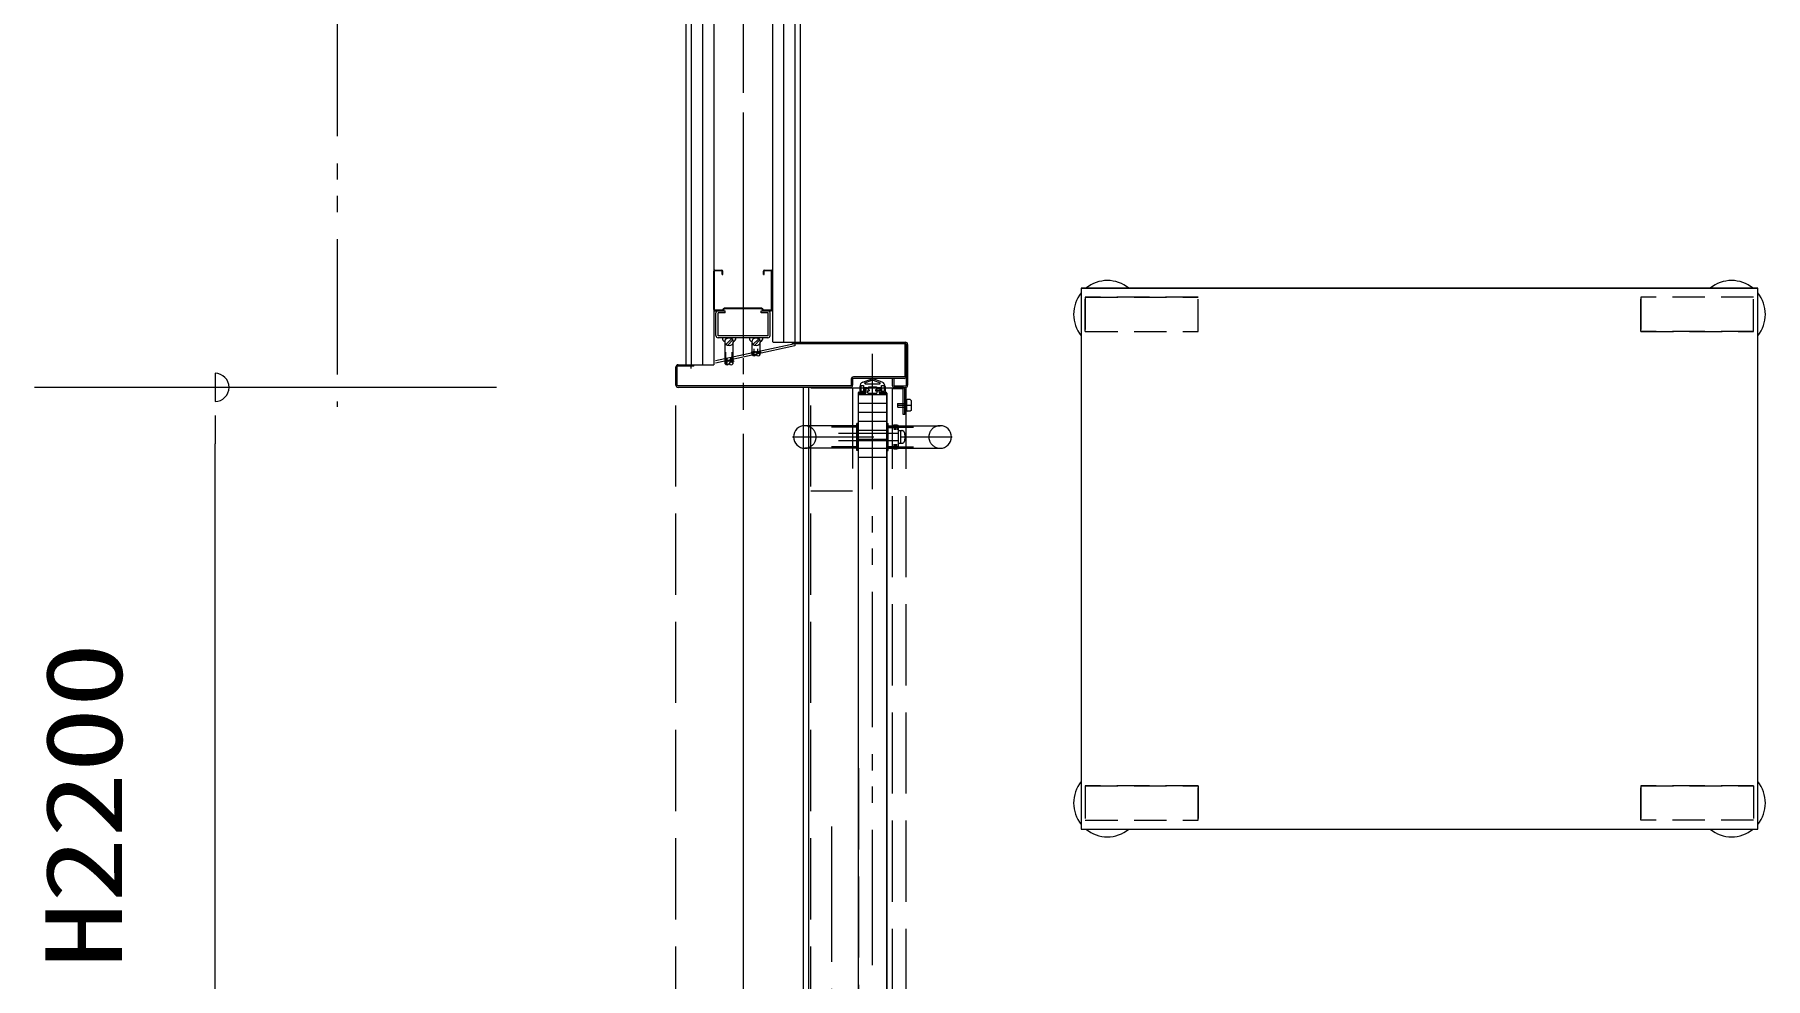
# Model space of a CAD drawing. Units: millimetres at full size. Extents: x -12803 to 120774, y -9413 to 101127.
# Drawn here: x 100289 to 102208, y 13596 to 14643 of the extents above; entities that cross this region are included whole.
import ezdxf
from ezdxf.enums import TextEntityAlignment as Align

# ---------------------------------------------------------------- set-up
doc = ezdxf.new("R2010")
doc.units = ezdxf.units.MM
doc.header["$LTSCALE"] = 30
for name, pattern in [('CHAIN2', [12, 9, -1, 1, -1]), ('DASHED1', [1.8, 1.2, -0.6]), ('DASHED3', [4, 3, -1]), ('DOUBLE_CHAIN1', [8.8, 5, -1, 0.6, -0.6, 0.6, -1])]:
    doc.linetypes.add(name, pattern=pattern)
doc.layers.add('0-0_NoName', color=7, linetype='Continuous')
for name, color, linetype, lineweight in [('0-A_AIHO34-移動式板金', 7, 'Continuous', 15), ('0-B_AIHO37-移動式板金隠れ線', 7, 'DASHED1', 15), ('0-C_AIHO34-移動式板金LL', 7, 'Continuous', 15), ('0-D_AIHO47-移動式板金アウトライン', 7, 'DASHED1', 15), ('1-3_AIHO15-壁開口寸法・コメント', 7, 'Continuous', 15), ('2-2_間仕切り芯', 7, 'DOUBLE_CHAIN1', 15), ('2-3_間仕切り', 7, 'Continuous', 15), ('2-A_建具', 7, 'Continuous', 15), ('3-2_AIHO08-壁芯', 7, 'CHAIN2', 15)]:
    doc.layers.add(name, color=color, linetype=linetype, lineweight=lineweight)
doc.styles.add('ＭＳ ゴシック', font='')
doc.styles.get('ＭＳ ゴシック').set_extended_font_data('MS Gothic')

# ---------------------------------------------------------------- blocks, each defined once
blk = doc.blocks.new('グループ部品-729')
at = {"layer": '1-3_AIHO15-壁開口寸法・コメント'}
for p, q in [((100488.91, 12852.66), (100488.91, 12883.91)), ((100488.91, 12805.79), (100488.91, 12837.04))]:
    blk.add_line(p, q, dxfattribs=at)
blk.add_arc((100488.91, 12821.41), 15.62, 90, 270, dxfattribs=at)
blk = doc.blocks.new('グループ部品-730')
at = {"layer": '1-3_AIHO15-壁開口寸法・コメント'}
for p, q in [((100488.91, 14267.04), (100488.91, 14235.79)), ((100488.91, 14220.16), (100488.91, 14188.91))]:
    blk.add_line(p, q, dxfattribs=at)
blk.add_arc((100488.91, 14251.41), 15.62, 270, 90, dxfattribs=at)
blk = doc.blocks.new('グループ部品-731')
at = {"layer": '1-3_AIHO15-壁開口寸法・コメント'}
for p, q in [((100800.86, 14251.41), (100288.91, 14251.41)), ((100488.91, 12883.91), (100488.91, 14188.91)), ((100800.86, 12821.41), (100288.91, 12821.41))]:
    blk.add_line(p, q, dxfattribs=at)
for name in ['グループ部品-730', 'グループ部品-729']:
    blk.add_blockref(name, (0, 0), dxfattribs=at)
at = {"layer": '1-3_AIHO15-壁開口寸法・コメント', "style": 'ＭＳ ゴシック', "width": 1.25}
blk.add_text('W1430×H2200', height=84.92, rotation=90, dxfattribs=at).set_placement((100411.28, 13102.05), align=Align.BOTTOM_LEFT)
blk = doc.blocks.new('グループ部品-732')
at = {"layer": '0-A_AIHO34-移動式板金'}
for p, q in [((101449.36, 14361.41), (102199.36, 14361.41)), ((101449.36, 14361.41), (101449.36, 13761.41)), ((102199.36, 13761.41), (102199.36, 14361.41)), ((101449.36, 13761.41), (102199.36, 13761.41))]:
    blk.add_line(p, q, dxfattribs=at)
at = {"layer": '0-B_AIHO37-移動式板金隠れ線'}
for p, q in [((101578.86, 14313.41), (101578.86, 14351.41)), ((102069.86, 14313.41), (102069.86, 14351.41)), ((101453.86, 14313.41), (101578.86, 14313.41)), ((102194.86, 14313.41), (102069.86, 14313.41)), ((101453.86, 13809.41), (101578.86, 13809.41)), ((101578.86, 13809.41), (101578.86, 13771.41)), ((102194.86, 13809.41), (102069.86, 13809.41)), ((102069.86, 13809.41), (102069.86, 13771.41)), ((102194.86, 13809.41), (102194.86, 13771.41)), ((102194.86, 13771.41), (102069.86, 13771.41))]:
    blk.add_line(p, q, dxfattribs=at)
for points in [[(101453.86, 14313.41), (101453.86, 14351.41), (101578.86, 14351.41)], [(102194.86, 14313.41), (102194.86, 14351.41), (102069.86, 14351.41)], [(101453.86, 13809.41), (101453.86, 13771.41), (101578.86, 13771.41)]]:
    blk.add_lwpolyline(points, dxfattribs=at)
at = {"layer": '0-C_AIHO34-移動式板金LL'}
for centre, start, end in [((101478.36, 14332.41), 140.65417, 219.34583), ((101478.36, 14332.41), 50.65417, 129.34583), ((102170.36, 14332.41), 50.65417, 129.34583), ((102170.36, 14332.41), 320.65417, 39.34583), ((101478.36, 13790.41), 140.65417, 219.34583), ((102170.36, 13790.41), 320.65417, 39.34583), ((101478.36, 13790.41), 230.65417, 309.34583), ((102170.36, 13790.41), 230.65417, 309.34583)]:
    blk.add_arc(centre, 37.5, start, end, dxfattribs=at)
at = {"layer": '0-D_AIHO47-移動式板金アウトライン', "linetype": 'Continuous'}
blk.add_lwpolyline([(101449.36, 13761.41), (102199.36, 13761.41), (102199.36, 14361.41), (101449.36, 14361.41)], close=True, dxfattribs=at)
at = {"layer": '0-D_AIHO47-移動式板金アウトライン'}
for points in [[(101453.86, 14313.41), (101578.86, 14313.41), (101578.86, 14351.41), (101453.86, 14351.41)], [(102069.86, 14313.41), (102194.86, 14313.41), (102194.86, 14351.41), (102069.86, 14351.41)], [(101578.86, 13809.41), (101453.86, 13809.41), (101453.86, 13771.41), (101578.86, 13771.41)], [(102069.86, 13809.41), (102194.86, 13809.41), (102194.86, 13771.41), (102069.86, 13771.41)]]:
    blk.add_lwpolyline(points, close=True, dxfattribs=at)
at = {"layer": '2-2_間仕切り芯'}
for p, q in [((101074.36, 20799.98), (101074.36, 11296.44)), ((100624.36, 16527.86), (100624.36, 14229.89))]:
    blk.add_line(p, q, dxfattribs=at)
at = {"layer": '2-3_間仕切り'}
for p, q in [((101016.86, 15503.91), (101016.86, 14276.41)), ((101029.36, 15503.91), (101029.36, 14276.41)), ((101041.86, 15478.91), (101041.86, 14276.41)), ((101106.86, 15413.91), (101106.86, 14301.41)), ((101119.36, 15413.91), (101119.36, 14301.41)), ((101131.86, 15401.41), (101131.86, 14301.41)), ((101137.86, 15388.91), (101137.86, 14301.41)), ((101010.86, 14731.41), (101010.86, 14276.41))]:
    blk.add_line(p, q, dxfattribs=at)
at = {"layer": '2-A_建具'}
for p, q in [((101041.86, 14337.61), (101041.86, 14380.21)), ((101042.66, 14337.21), (101042.66, 14380.61)), ((101051.06, 14380.61), (101042.66, 14380.61)), ((101043.06, 14381.41), (101050.66, 14381.41)), ((101051.06, 14376.41), (101051.06, 14380.61)), ((101051.06, 14376.41), (101051.86, 14376.41)), ((101051.86, 14376.41), (101051.86, 14380.21)), ((101096.86, 14376.41), (101096.86, 14380.21)), ((101096.86, 14376.41), (101097.66, 14376.41)), ((101106.06, 14380.61), (101097.66, 14380.61)), ((101097.66, 14376.41), (101097.66, 14380.61)), ((101098.06, 14381.41), (101105.66, 14381.41)), ((101106.06, 14337.21), (101106.06, 14380.61)), ((101106.86, 14337.61), (101106.86, 14380.21)), ((101051.52, 14337.21), (101042.66, 14337.21)), ((101043.06, 14336.41), (101054.36, 14336.41)), ((101051.52, 14337.21), (101053.52, 14339.21)), ((101052.21, 14336.76), (101053.86, 14338.41)), ((101095.19, 14339.21), (101053.52, 14339.21)), ((101094.86, 14338.41), (101053.86, 14338.41)), ((101054.36, 14334.11), (101054.36, 14336.41)), ((101094.36, 14336.41), (101105.66, 14336.41)), ((101094.36, 14334.11), (101094.36, 14336.41)), ((101094.86, 14338.41), (101096.5, 14336.76)), ((101095.19, 14339.21), (101097.19, 14337.21)), ((101106.06, 14337.21), (101097.19, 14337.21)), ((101044.36, 14308.81), (101044.36, 14334.01)), ((101046.66, 14308.71), (101046.66, 14334.11)), ((101054.36, 14334.11), (101046.66, 14334.11)), ((101102.06, 14334.11), (101094.36, 14334.11)), ((101102.06, 14308.71), (101102.06, 14334.11)), ((101104.36, 14308.81), (101104.36, 14334.01)), ((101102.06, 14308.71), (101046.66, 14308.71)), ((101101.96, 14306.41), (101046.76, 14306.41)), ((101054.36, 14277.91), (101054.36, 14301.91)), ((101061.72, 14305.38), (101055.39, 14299.04)), ((101063.14, 14303.96), (101056.99, 14297.81)), ((101063.36, 14277.91), (101063.36, 14301.91)), ((101084.36, 14287.91), (101084.36, 14301.91)), ((101091.72, 14305.38), (101085.39, 14299.04)), ((101093.14, 14303.96), (101086.99, 14297.81)), ((101093.36, 14287.91), (101093.36, 14301.91)), ((101107.86, 14301.41), (101254.46, 14301.41)), ((101128.86, 14301.41), (101128.86, 14299.81)), ((101255.26, 14299.81), (101128.86, 14299.81)), ((101253.66, 14298.81), (101253.66, 14263.01)), ((101255.26, 14298.81), (101253.66, 14298.81)), ((101255.26, 14299.81), (101255.26, 14253.01)), ((101256.86, 14299.01), (101256.86, 14253.81)), ((101055.36, 14276.76), (101055.36, 14290.61)), ((101056.86, 14276.42), (101056.86, 14284.17)), ((101060.86, 14279.4), (101060.86, 14284.17)), ((101062.36, 14279.07), (101062.36, 14290.61)), ((101085.36, 14286.76), (101085.36, 14290.61)), ((101086.86, 14286.42), (101086.86, 14294.17)), ((101090.86, 14289.4), (101090.86, 14294.17)), ((101092.36, 14289.07), (101092.36, 14290.61)), ((100999.86, 14253.81), (100999.86, 14274.01)), ((101019.86, 14274.81), (101001.46, 14274.81)), ((101001.46, 14253.01), (101001.46, 14274.81)), ((101002.26, 14276.41), (101041.86, 14276.41)), ((101019.86, 14274.81), (101019.86, 14276.41)), ((101194.26, 14260.61), (101194.26, 14253.01)), ((101195.86, 14261.41), (101195.86, 14253.81)), ((101252.86, 14261.41), (101195.86, 14261.41)), ((101253.66, 14263.01), (101196.66, 14263.01)), ((101207.14, 14257.21), (101217.17, 14260.89)), ((101209.5, 14256.48), (101217.17, 14259.29)), ((101228.58, 14257.21), (101218.54, 14260.89)), ((101218.54, 14259.29), (101226.22, 14256.48)), ((101239.86, 14261.41), (101239.86, 14253.81)), ((101241.46, 14261.41), (101241.46, 14253.01)), ((101194.26, 14253.01), (101001.46, 14253.01)), ((101193.46, 14251.41), (101002.26, 14251.41)), ((101141.36, 12821.41), (101141.36, 14251.41)), ((101147.36, 12821.41), (101147.36, 14251.41)), ((101201.86, 14245.11), (101201.86, 13422.71)), ((101202.46, 14245.41), (101209.36, 14245.41)), ((101202.46, 13828.91), (101202.46, 14245.41)), ((101202.61, 14244.41), (101202.61, 14243.91)), ((101202.76, 14246.01), (101209.36, 14246.01)), ((101203.11, 14244.91), (101210.61, 14244.91)), ((101203.11, 14243.41), (101217.56, 14243.41)), ((101203.86, 14252.52), (101203.86, 14246.31)), ((101205.06, 14253.51), (101205.06, 14247.21)), ((101205.06, 14253.51), (101207.86, 14253.51)), ((101205.06, 14247.21), (101207.86, 14247.21)), ((101207.86, 14253.51), (101207.86, 14251.01)), ((101212.36, 14251.01), (101207.86, 14251.01)), ((101207.86, 14250.91), (101207.86, 14247.24)), ((101207.86, 14250.91), (101211.86, 14250.91)), ((101207.86, 14247.21), (101207.86, 14246.01)), ((101208.68, 14246.26), (101210.61, 14245.91)), ((101208.86, 14249.91), (101211.86, 14249.91)), ((101208.86, 14249.91), (101208.86, 14247.41)), ((101208.86, 14247.41), (101212.86, 14247.41)), ((101209.36, 14246.01), (101209.36, 14245.41)), ((101209.67, 14255.51), (101226.04, 14255.51)), ((101209.86, 14249.31), (101209.86, 14248.01)), ((101212.36, 14249.81), (101210.36, 14249.81)), ((101210.36, 14247.51), (101214.36, 14247.51)), ((101210.61, 14245.91), (101210.61, 14244.91)), ((101211.86, 14250.91), (101211.86, 14249.91)), ((101212.36, 14251.01), (101212.36, 14249.81)), ((101212.86, 14244.91), (101212.86, 14247.41)), ((101212.86, 14244.91), (101222.86, 14244.91)), ((101213.36, 14252.01), (101213.36, 14248.51)), ((101213.36, 14252.01), (101222.36, 14252.01)), ((101213.36, 14248.51), (101214.36, 14248.51)), ((101214.36, 14248.51), (101214.36, 14247.51)), ((101217.86, 14243.71), (101217.56, 14243.41)), ((101218.16, 14243.41), (101217.86, 14243.71)), ((101218.16, 14243.41), (101232.61, 14243.41)), ((101221.36, 14248.51), (101221.36, 14247.51)), ((101222.36, 14248.51), (101221.36, 14248.51)), ((101221.36, 14247.51), (101225.36, 14247.51)), ((101222.36, 14252.01), (101222.36, 14248.51)), ((101222.86, 14247.41), (101222.86, 14244.91)), ((101226.86, 14247.41), (101222.86, 14247.41)), ((101223.36, 14251.01), (101223.36, 14249.81)), ((101227.86, 14251.01), (101223.36, 14251.01)), ((101223.36, 14249.81), (101225.36, 14249.81)), ((101223.86, 14250.91), (101227.86, 14250.91)), ((101225.11, 14245.91), (101227.04, 14246.26)), ((101225.11, 14245.91), (101225.11, 14244.91)), ((101225.11, 14244.91), (101232.61, 14244.91)), ((101225.86, 14249.31), (101225.86, 14248.01)), ((101226.36, 14246.01), (101226.36, 14245.41)), ((101226.36, 14246.01), (101232.96, 14246.01)), ((101226.36, 14245.41), (101233.26, 14245.41)), ((101226.86, 14249.91), (101226.86, 14247.41)), ((101227.86, 14251.01), (101227.86, 14253.51)), ((101227.86, 14253.51), (101230.66, 14253.51)), ((101227.86, 14250.91), (101227.86, 14247.24)), ((101227.86, 14247.21), (101230.66, 14247.21)), ((101227.86, 14247.21), (101227.86, 14246.01)), ((101230.66, 14253.51), (101230.66, 14247.21)), ((101231.86, 14252.52), (101231.86, 14246.31)), ((101233.11, 14244.41), (101233.11, 14243.91)), ((101233.26, 14245.41), (101233.26, 13422.41)), ((101233.86, 14245.11), (101233.86, 13422.71)), ((101251.26, 14251.41), (101240.66, 14251.41)), ((101240.66, 14249.81), (101240.66, 14251.41)), ((101241.46, 14253.01), (101255.26, 14253.01)), ((101242.26, 14251.41), (101254.46, 14251.41)), ((101202.46, 14233.91), (101233.26, 14233.91)), ((101202.46, 14223.91), (101233.26, 14223.91)), ((101200.36, 14208.91), (101142.86, 14208.91)), ((101200.36, 14181.41), (101200.36, 14211.41)), ((101201.86, 14211.41), (101200.36, 14211.41)), ((101201.86, 14181.41), (101201.86, 14211.41)), ((101202.46, 14213.91), (101233.26, 14213.91)), ((101202.46, 14203.91), (101233.26, 14203.91)), ((101233.86, 14211.41), (101235.36, 14211.41)), ((101233.86, 14181.41), (101233.86, 14211.41)), ((101235.36, 14181.41), (101235.36, 14211.41)), ((101235.36, 14208.91), (101292.86, 14208.91)), ((101200.36, 14183.91), (101142.86, 14183.91)), ((101201.86, 14181.41), (101200.36, 14181.41)), ((101202.46, 14193.91), (101233.26, 14193.91)), ((101202.46, 14183.91), (101233.26, 14183.91)), ((101233.86, 14181.41), (101235.36, 14181.41)), ((101235.36, 14183.91), (101292.86, 14183.91)), ((101202.46, 14173.91), (101233.26, 14173.91))]:
    blk.add_line(p, q, dxfattribs=at)
at = {"layer": '2-A_建具', "linetype": 'DASHED3'}
for p, q in [((101131.86, 14299.81), (101016.86, 14274.81)), ((101131.86, 14299.81), (101131.86, 14297.51)), ((100999.86, 12821.41), (100999.86, 14253.81)), ((101149.36, 12821.41), (101149.36, 14251.41)), ((101149.36, 14250.91), (101254.86, 14250.91)), ((101195.86, 14251.41), (101195.86, 14136.41)), ((101239.86, 14250.91), (101239.86, 12106.41)), ((101252.06, 14249.81), (101240.66, 14249.81)), ((101252.06, 14221.41), (101252.06, 14249.81)), ((101253.66, 14221.41), (101253.66, 14249.01)), ((101254.86, 14250.91), (101254.86, 12106.41)), ((101245.66, 14233.01), (101246.06, 14233.41)), ((101260.66, 14231.41), (101245.66, 14231.41)), ((101246.06, 14233.41), (101254.86, 14233.41)), ((101253.66, 14221.41), (101252.06, 14221.41)), ((101255.66, 14236.41), (101254.86, 14236.41)), ((101255.66, 14226.41), (101254.86, 14226.41)), ((101255.66, 14237.41), (101256.16, 14237.91)), ((101255.66, 14237.41), (101255.66, 14225.41)), ((101255.66, 14225.41), (101256.16, 14224.91)), ((101259.66, 14237.91), (101256.16, 14237.91)), ((101259.66, 14224.91), (101256.16, 14224.91)), ((101259.66, 14237.91), (101260.66, 14236.91)), ((101260.66, 14225.91), (101259.66, 14224.91)), ((101260.66, 14236.91), (101260.66, 14225.91)), ((101200.36, 14207.41), (101172.49, 14207.41)), ((101246.86, 14200.41), (101180.14, 14200.41)), ((101235.36, 14207.41), (101263.22, 14207.41)), ((101235.36, 14206.91), (101245.86, 14206.91)), ((101239.86, 14208.71), (101241.86, 14206.71)), ((101246.86, 14208.71), (101239.86, 14208.71)), ((101241.86, 14206.71), (101241.86, 14204.33)), ((101243.36, 14204.33), (101243.36, 14209.51)), ((101246.86, 14208.71), (101244.86, 14206.71)), ((101244.86, 14206.71), (101244.86, 14204.33)), ((101246.86, 14208.71), (101246.86, 14208.91)), ((101246.86, 14186.91), (101246.86, 14205.91)), ((101246.86, 14203.41), (101250.51, 14203.41)), ((101248.86, 14203.41), (101248.86, 14189.41)), ((101129.36, 14196.41), (101306.36, 14196.41)), ((101200.36, 14185.41), (101172.49, 14185.41)), ((101180.14, 14192.41), (101246.86, 14192.41)), ((101235.36, 14185.91), (101245.86, 14185.91)), ((101235.36, 14185.41), (101263.22, 14185.41)), ((101239.86, 14184.11), (101241.86, 14186.11)), ((101246.86, 14184.11), (101239.86, 14184.11)), ((101241.86, 14186.11), (101241.86, 14188.49)), ((101243.36, 14183.31), (101243.36, 14188.49)), ((101244.86, 14186.11), (101244.86, 14188.49)), ((101246.86, 14184.11), (101244.86, 14186.11)), ((101246.86, 14189.41), (101250.51, 14189.41)), ((101246.86, 14184.11), (101246.86, 14183.91)), ((101195.86, 14136.41), (101149.36, 14136.41)), ((101202.46, 13828.91), (101202.46, 13422.41))]:
    blk.add_line(p, q, dxfattribs=at)
at = {"layer": '2-A_建具', "linetype": 'DOUBLE_CHAIN1'}
for p, q in [((101217.86, 13082.56), (101217.86, 14301.41)), ((101172.86, 12558.41), (101172.86, 13771.7))]:
    blk.add_line(p, q, dxfattribs=at)
at = {"layer": '2-A_建具', "linetype": 'DASHED3'}
for points in [[(101131.86, 14297.51), (101016.86, 14272.51), (101016.86, 14274.81)], [(101245.66, 14233.01), (101245.66, 14229.81), (101246.06, 14229.41), (101254.86, 14229.41)]]:
    blk.add_lwpolyline(points, dxfattribs=at)
at = {"layer": '2-A_建具'}
blk.add_lwpolyline([(101223.86, 14250.91), (101223.86, 14249.91), (101226.86, 14249.91)], dxfattribs=at)
for centre in [(101058.86, 14301.91), (101088.86, 14301.91)]:
    blk.add_circle(centre, 4.5, dxfattribs=at)
for centre, radius, start, end in [((101043.06, 14380.21), 1.2, 90, 180), ((101050.66, 14380.21), 1.2, 0, 90), ((101098.06, 14380.21), 1.2, 90, 180), ((101105.66, 14380.21), 1.2, 0, 90), ((101043.06, 14337.61), 1.2, 180, 270), ((101046.76, 14334.01), 2.4, 90, 180), ((101051.36, 14337.61), 1.2, 270, 315), ((101097.35, 14337.61), 1.2, 225, 270), ((101101.96, 14334.01), 2.4, 0, 90), ((101105.66, 14337.61), 1.2, 270, 0), ((101046.76, 14308.81), 2.4, 180, 270), ((101055.4, 14305.84), 4.02, 171.82006, 255.0162), ((101062.32, 14305.84), 4.02, 284.9838, 8.17994), ((101085.4, 14305.84), 4.02, 171.82006, 255.0162), ((101092.32, 14305.84), 4.02, 284.9838, 8.17994), ((101101.96, 14308.81), 2.4, 270, 0), ((101254.46, 14299.01), 2.4, 0, 90), ((101054.36, 14279.81), 1, 0, 180), ((101056.61, 14278.85), 2.44, 202.61986, 337.38014), ((101056.16, 14279.81), 1, 0, 154.15807), ((101057.96, 14279.81), 1, 0, 154.15807), ((101059.76, 14279.81), 1, 0, 154.15807), ((101061.11, 14276.97), 2.44, 22.61986, 157.38014), ((101061.11, 14278.85), 2.44, 202.61986, 337.38014), ((101061.56, 14279.81), 1, 0, 154.15807), ((101063.36, 14279.81), 1, 0, 154.15807), ((101084.36, 14289.81), 1, 0, 180), ((101086.61, 14288.85), 2.44, 202.61986, 337.38014), ((101086.16, 14289.81), 1, 0, 154.15807), ((101087.96, 14289.81), 1, 0, 154.15807), ((101089.76, 14289.81), 1, 0, 154.15807), ((101091.11, 14286.97), 2.44, 22.61986, 157.38014), ((101091.11, 14288.85), 2.44, 202.61986, 337.38014), ((101091.56, 14289.81), 1, 0, 154.15807), ((101093.36, 14289.81), 1, 0, 154.15807), ((101002.26, 14274.01), 2.4, 90, 180), ((101196.66, 14260.61), 2.4, 90, 180), ((101217.86, 14259.01), 2, 69.87556, 110.12444), ((101217.86, 14257.41), 2, 69.87556, 110.12444), ((101252.86, 14263.81), 2.4, 270, 0), ((101002.26, 14253.81), 2.4, 180, 270), ((101193.46, 14253.81), 2.4, 270, 0), ((101202.76, 14245.11), 0.9, 90, 180), ((101203.11, 14244.41), 0.5, 90, 180), ((101203.11, 14243.91), 0.5, 180, 270), ((101208.86, 14252.52), 5, 110.12444, 180), ((101204.16, 14246.31), 0.3, 180, 270), ((101208.86, 14247.24), 1, 180, 259.69515), ((101209.67, 14256.01), 0.5, 110.12444, 270), ((101210.36, 14249.31), 0.5, 90, 180), ((101210.36, 14248.01), 0.5, 180, 270), ((101225.36, 14249.31), 0.5, 0, 90), ((101225.36, 14248.01), 0.5, 270, 0), ((101226.04, 14256.01), 0.5, 270, 69.87556), ((101226.86, 14247.24), 1, 280.30485, 0), ((101226.86, 14252.52), 5, 0, 69.87556), ((101231.56, 14246.31), 0.3, 270, 0), ((101232.61, 14244.41), 0.5, 0, 90), ((101232.61, 14243.91), 0.5, 270, 0), ((101232.96, 14245.11), 0.9, 0, 90), ((101242.26, 14253.81), 2.4, 180, 270), ((101254.46, 14253.81), 2.4, 270, 0), ((101142.86, 14196.41), 12.5, 90, 270), ((101292.86, 14196.41), 12.5, 270, 90)]:
    blk.add_arc(centre, radius, start, end, dxfattribs=at)
at = {"layer": '2-A_建具', "linetype": 'DASHED3'}
for centre, radius, start, end in [((101251.26, 14249.01), 2.4, 0, 90), ((101142.86, 14196.41), 12.5, 270, 90), ((101243.36, 14199), 10.51, 70.54484, 109.45516), ((101245.86, 14205.91), 1, 0, 90), ((101250.51, 14200.41), 3, 15.46601, 90), ((101236.06, 14196.41), 18, 344.53399, 15.46601), ((101292.86, 14196.41), 12.5, 90, 270), ((101243.36, 14193.82), 10.51, 250.54484, 289.45516), ((101245.86, 14186.91), 1, 270, 0), ((101250.51, 14192.41), 3, 270, 344.53399)]:
    blk.add_arc(centre, radius, start, end, dxfattribs=at)
at = {"layer": '3-2_AIHO08-壁芯'}
blk.add_line((101074.36, 19596.41), (101074.36, 11946.41), dxfattribs=at)
at = {"layer": '1-3_AIHO15-壁開口寸法・コメント'}
blk.add_blockref('グループ部品-731', (0, 0), dxfattribs=at)
blk = doc.blocks.new('グループ部品-760')
at = {"layer": '1-3_AIHO15-壁開口寸法・コメント'}
for p, q in [((100488.91, 12852.66), (100488.91, 12883.91)), ((100488.91, 12805.79), (100488.91, 12837.04))]:
    blk.add_line(p, q, dxfattribs=at)
blk.add_arc((100488.91, 12821.41), 15.62, 90, 270, dxfattribs=at)
blk = doc.blocks.new('グループ部品-761')
at = {"layer": '1-3_AIHO15-壁開口寸法・コメント'}
for p, q in [((100488.91, 14267.04), (100488.91, 14235.79)), ((100488.91, 14220.16), (100488.91, 14188.91))]:
    blk.add_line(p, q, dxfattribs=at)
blk.add_arc((100488.91, 14251.41), 15.62, 270, 90, dxfattribs=at)
blk = doc.blocks.new('グループ部品-762')
at = {"layer": '1-3_AIHO15-壁開口寸法・コメント'}
for p, q in [((100800.86, 14251.41), (100288.91, 14251.41)), ((100488.91, 12883.91), (100488.91, 14188.91)), ((100800.86, 12821.41), (100288.91, 12821.41))]:
    blk.add_line(p, q, dxfattribs=at)
for name in ['グループ部品-761', 'グループ部品-760']:
    blk.add_blockref(name, (0, 0), dxfattribs=at)
at = {"layer": '1-3_AIHO15-壁開口寸法・コメント', "style": 'ＭＳ ゴシック', "width": 1.25}
blk.add_text('W1430×H2200', height=84.92, rotation=90, dxfattribs=at).set_placement((100411.28, 13102.05), align=Align.BOTTOM_LEFT)
blk = doc.blocks.new('グループ部品-763')
at = {"layer": '0-A_AIHO34-移動式板金'}
for p, q in [((101449.36, 14361.41), (102199.36, 14361.41)), ((101449.36, 14361.41), (101449.36, 13761.41)), ((102199.36, 13761.41), (102199.36, 14361.41)), ((101449.36, 13761.41), (102199.36, 13761.41))]:
    blk.add_line(p, q, dxfattribs=at)
at = {"layer": '0-B_AIHO37-移動式板金隠れ線'}
for p, q in [((101578.86, 14313.41), (101578.86, 14351.41)), ((102069.86, 14313.41), (102069.86, 14351.41)), ((101453.86, 14313.41), (101578.86, 14313.41)), ((102194.86, 14313.41), (102069.86, 14313.41)), ((101453.86, 13809.41), (101578.86, 13809.41)), ((101578.86, 13809.41), (101578.86, 13771.41)), ((102194.86, 13809.41), (102069.86, 13809.41)), ((102069.86, 13809.41), (102069.86, 13771.41)), ((102194.86, 13809.41), (102194.86, 13771.41)), ((102194.86, 13771.41), (102069.86, 13771.41))]:
    blk.add_line(p, q, dxfattribs=at)
for points in [[(101453.86, 14313.41), (101453.86, 14351.41), (101578.86, 14351.41)], [(102194.86, 14313.41), (102194.86, 14351.41), (102069.86, 14351.41)], [(101453.86, 13809.41), (101453.86, 13771.41), (101578.86, 13771.41)]]:
    blk.add_lwpolyline(points, dxfattribs=at)
at = {"layer": '0-C_AIHO34-移動式板金LL'}
for centre, start, end in [((101478.36, 14332.41), 140.65417, 219.34583), ((101478.36, 14332.41), 50.65417, 129.34583), ((102170.36, 14332.41), 50.65417, 129.34583), ((102170.36, 14332.41), 320.65417, 39.34583), ((101478.36, 13790.41), 140.65417, 219.34583), ((102170.36, 13790.41), 320.65417, 39.34583), ((101478.36, 13790.41), 230.65417, 309.34583), ((102170.36, 13790.41), 230.65417, 309.34583)]:
    blk.add_arc(centre, 37.5, start, end, dxfattribs=at)
at = {"layer": '0-D_AIHO47-移動式板金アウトライン', "linetype": 'Continuous'}
blk.add_lwpolyline([(101449.36, 13761.41), (102199.36, 13761.41), (102199.36, 14361.41), (101449.36, 14361.41)], close=True, dxfattribs=at)
at = {"layer": '0-D_AIHO47-移動式板金アウトライン'}
for points in [[(101453.86, 14313.41), (101578.86, 14313.41), (101578.86, 14351.41), (101453.86, 14351.41)], [(102069.86, 14313.41), (102194.86, 14313.41), (102194.86, 14351.41), (102069.86, 14351.41)], [(101578.86, 13809.41), (101453.86, 13809.41), (101453.86, 13771.41), (101578.86, 13771.41)], [(102069.86, 13809.41), (102194.86, 13809.41), (102194.86, 13771.41), (102069.86, 13771.41)]]:
    blk.add_lwpolyline(points, close=True, dxfattribs=at)
at = {"layer": '2-3_間仕切り'}
blk.add_line((101131.86, 15401.41), (101131.86, 14301.41), dxfattribs=at)
at = {"layer": '2-A_建具'}
for p, q in [((101041.86, 14337.61), (101041.86, 14380.21)), ((101042.66, 14337.21), (101042.66, 14380.61)), ((101051.06, 14380.61), (101042.66, 14380.61)), ((101043.06, 14381.41), (101050.66, 14381.41)), ((101051.06, 14376.41), (101051.06, 14380.61)), ((101051.06, 14376.41), (101051.86, 14376.41)), ((101051.86, 14376.41), (101051.86, 14380.21)), ((101096.86, 14376.41), (101096.86, 14380.21)), ((101096.86, 14376.41), (101097.66, 14376.41)), ((101106.06, 14380.61), (101097.66, 14380.61)), ((101097.66, 14376.41), (101097.66, 14380.61)), ((101098.06, 14381.41), (101105.66, 14381.41)), ((101106.06, 14337.21), (101106.06, 14380.61)), ((101106.86, 14337.61), (101106.86, 14380.21)), ((101051.52, 14337.21), (101042.66, 14337.21)), ((101043.06, 14336.41), (101054.36, 14336.41)), ((101051.52, 14337.21), (101053.52, 14339.21)), ((101052.21, 14336.76), (101053.86, 14338.41)), ((101095.19, 14339.21), (101053.52, 14339.21)), ((101094.86, 14338.41), (101053.86, 14338.41)), ((101054.36, 14334.11), (101054.36, 14336.41)), ((101094.36, 14336.41), (101105.66, 14336.41)), ((101094.36, 14334.11), (101094.36, 14336.41)), ((101094.86, 14338.41), (101096.5, 14336.76)), ((101095.19, 14339.21), (101097.19, 14337.21)), ((101106.06, 14337.21), (101097.19, 14337.21)), ((101044.36, 14308.81), (101044.36, 14334.01)), ((101046.66, 14308.71), (101046.66, 14334.11)), ((101054.36, 14334.11), (101046.66, 14334.11)), ((101102.06, 14334.11), (101094.36, 14334.11)), ((101102.06, 14308.71), (101102.06, 14334.11)), ((101104.36, 14308.81), (101104.36, 14334.01)), ((101102.06, 14308.71), (101046.66, 14308.71)), ((101101.96, 14306.41), (101046.76, 14306.41)), ((101054.36, 14277.91), (101054.36, 14301.91)), ((101061.72, 14305.38), (101055.39, 14299.04)), ((101063.14, 14303.96), (101056.99, 14297.81)), ((101063.36, 14277.91), (101063.36, 14301.91)), ((101084.36, 14287.91), (101084.36, 14301.91)), ((101091.72, 14305.38), (101085.39, 14299.04)), ((101093.14, 14303.96), (101086.99, 14297.81)), ((101093.36, 14287.91), (101093.36, 14301.91)), ((101107.86, 14301.41), (101254.46, 14301.41)), ((101128.86, 14301.41), (101128.86, 14299.81)), ((101255.26, 14299.81), (101128.86, 14299.81)), ((101253.66, 14298.81), (101253.66, 14263.01)), ((101255.26, 14298.81), (101253.66, 14298.81)), ((101255.26, 14299.81), (101255.26, 14253.01)), ((101256.86, 14299.01), (101256.86, 14253.81)), ((101055.36, 14276.76), (101055.36, 14290.61)), ((101056.86, 14276.42), (101056.86, 14284.17)), ((101060.86, 14279.4), (101060.86, 14284.17)), ((101062.36, 14279.07), (101062.36, 14290.61)), ((101085.36, 14286.76), (101085.36, 14290.61)), ((101086.86, 14286.42), (101086.86, 14294.17)), ((101090.86, 14289.4), (101090.86, 14294.17)), ((101092.36, 14289.07), (101092.36, 14290.61)), ((100999.86, 14253.81), (100999.86, 14274.01)), ((101019.86, 14274.81), (101001.46, 14274.81)), ((101001.46, 14253.01), (101001.46, 14274.81)), ((101002.26, 14276.41), (101041.86, 14276.41)), ((101019.86, 14274.81), (101019.86, 14276.41)), ((101194.26, 14260.61), (101194.26, 14253.01)), ((101195.86, 14261.41), (101195.86, 14253.81)), ((101252.86, 14261.41), (101195.86, 14261.41)), ((101253.66, 14263.01), (101196.66, 14263.01)), ((101207.14, 14257.21), (101217.17, 14260.89)), ((101209.5, 14256.48), (101217.17, 14259.29)), ((101228.58, 14257.21), (101218.54, 14260.89)), ((101218.54, 14259.29), (101226.22, 14256.48)), ((101239.86, 14261.41), (101239.86, 14253.81)), ((101241.46, 14261.41), (101241.46, 14253.01)), ((101194.26, 14253.01), (101001.46, 14253.01)), ((101193.46, 14251.41), (101002.26, 14251.41)), ((101141.36, 12821.41), (101141.36, 14251.41)), ((101147.36, 12821.41), (101147.36, 14251.41)), ((101201.86, 14245.11), (101201.86, 13422.71)), ((101202.46, 14245.41), (101209.36, 14245.41)), ((101202.46, 13828.91), (101202.46, 14245.41)), ((101202.61, 14244.41), (101202.61, 14243.91)), ((101202.76, 14246.01), (101209.36, 14246.01)), ((101203.11, 14244.91), (101210.61, 14244.91)), ((101203.11, 14243.41), (101217.56, 14243.41)), ((101203.86, 14252.52), (101203.86, 14246.31)), ((101205.06, 14253.51), (101205.06, 14247.21)), ((101205.06, 14253.51), (101207.86, 14253.51)), ((101205.06, 14247.21), (101207.86, 14247.21)), ((101207.86, 14253.51), (101207.86, 14251.01)), ((101212.36, 14251.01), (101207.86, 14251.01)), ((101207.86, 14250.91), (101207.86, 14247.24)), ((101207.86, 14250.91), (101211.86, 14250.91)), ((101207.86, 14247.21), (101207.86, 14246.01)), ((101208.68, 14246.26), (101210.61, 14245.91)), ((101208.86, 14249.91), (101211.86, 14249.91)), ((101208.86, 14249.91), (101208.86, 14247.41)), ((101208.86, 14247.41), (101212.86, 14247.41)), ((101209.36, 14246.01), (101209.36, 14245.41)), ((101209.67, 14255.51), (101226.04, 14255.51)), ((101209.86, 14249.31), (101209.86, 14248.01)), ((101212.36, 14249.81), (101210.36, 14249.81)), ((101210.36, 14247.51), (101214.36, 14247.51)), ((101210.61, 14245.91), (101210.61, 14244.91)), ((101211.86, 14250.91), (101211.86, 14249.91)), ((101212.36, 14251.01), (101212.36, 14249.81)), ((101212.86, 14244.91), (101212.86, 14247.41)), ((101212.86, 14244.91), (101222.86, 14244.91)), ((101213.36, 14252.01), (101213.36, 14248.51)), ((101213.36, 14252.01), (101222.36, 14252.01)), ((101213.36, 14248.51), (101214.36, 14248.51)), ((101214.36, 14248.51), (101214.36, 14247.51)), ((101217.86, 14243.71), (101217.56, 14243.41)), ((101218.16, 14243.41), (101217.86, 14243.71)), ((101218.16, 14243.41), (101232.61, 14243.41)), ((101221.36, 14248.51), (101221.36, 14247.51)), ((101222.36, 14248.51), (101221.36, 14248.51)), ((101221.36, 14247.51), (101225.36, 14247.51)), ((101222.36, 14252.01), (101222.36, 14248.51)), ((101222.86, 14247.41), (101222.86, 14244.91)), ((101226.86, 14247.41), (101222.86, 14247.41)), ((101223.36, 14251.01), (101223.36, 14249.81)), ((101227.86, 14251.01), (101223.36, 14251.01)), ((101223.36, 14249.81), (101225.36, 14249.81)), ((101223.86, 14250.91), (101227.86, 14250.91)), ((101225.11, 14245.91), (101227.04, 14246.26)), ((101225.11, 14245.91), (101225.11, 14244.91)), ((101225.11, 14244.91), (101232.61, 14244.91)), ((101225.86, 14249.31), (101225.86, 14248.01)), ((101226.36, 14246.01), (101226.36, 14245.41)), ((101226.36, 14246.01), (101232.96, 14246.01)), ((101226.36, 14245.41), (101233.26, 14245.41)), ((101226.86, 14249.91), (101226.86, 14247.41)), ((101227.86, 14251.01), (101227.86, 14253.51)), ((101227.86, 14253.51), (101230.66, 14253.51)), ((101227.86, 14250.91), (101227.86, 14247.24)), ((101227.86, 14247.21), (101230.66, 14247.21)), ((101227.86, 14247.21), (101227.86, 14246.01)), ((101230.66, 14253.51), (101230.66, 14247.21)), ((101231.86, 14252.52), (101231.86, 14246.31)), ((101233.11, 14244.41), (101233.11, 14243.91)), ((101233.26, 14245.41), (101233.26, 13422.41)), ((101233.86, 14245.11), (101233.86, 13422.71)), ((101251.26, 14251.41), (101240.66, 14251.41)), ((101240.66, 14249.81), (101240.66, 14251.41)), ((101241.46, 14253.01), (101255.26, 14253.01)), ((101242.26, 14251.41), (101254.46, 14251.41)), ((101202.46, 14233.91), (101233.26, 14233.91)), ((101202.46, 14223.91), (101233.26, 14223.91)), ((101200.36, 14208.91), (101142.86, 14208.91)), ((101200.36, 14181.41), (101200.36, 14211.41)), ((101201.86, 14211.41), (101200.36, 14211.41)), ((101201.86, 14181.41), (101201.86, 14211.41)), ((101202.46, 14213.91), (101233.26, 14213.91)), ((101202.46, 14203.91), (101233.26, 14203.91)), ((101233.86, 14211.41), (101235.36, 14211.41)), ((101233.86, 14181.41), (101233.86, 14211.41)), ((101235.36, 14181.41), (101235.36, 14211.41)), ((101235.36, 14208.91), (101292.86, 14208.91)), ((101200.36, 14183.91), (101142.86, 14183.91)), ((101201.86, 14181.41), (101200.36, 14181.41)), ((101202.46, 14193.91), (101233.26, 14193.91)), ((101202.46, 14183.91), (101233.26, 14183.91)), ((101233.86, 14181.41), (101235.36, 14181.41)), ((101235.36, 14183.91), (101292.86, 14183.91)), ((101202.46, 14173.91), (101233.26, 14173.91))]:
    blk.add_line(p, q, dxfattribs=at)
at = {"layer": '2-A_建具', "linetype": 'DASHED3'}
for p, q in [((101131.86, 14299.81), (101016.86, 14274.81)), ((101131.86, 14299.81), (101131.86, 14297.51)), ((100999.86, 12821.41), (100999.86, 14253.81)), ((101149.36, 12821.41), (101149.36, 14251.41)), ((101149.36, 14250.91), (101254.86, 14250.91)), ((101195.86, 14251.41), (101195.86, 14136.41)), ((101239.86, 14250.91), (101239.86, 12106.41)), ((101252.06, 14249.81), (101240.66, 14249.81)), ((101252.06, 14221.41), (101252.06, 14249.81)), ((101253.66, 14221.41), (101253.66, 14249.01)), ((101254.86, 14250.91), (101254.86, 12106.41)), ((101245.66, 14233.01), (101246.06, 14233.41)), ((101260.66, 14231.41), (101245.66, 14231.41)), ((101246.06, 14233.41), (101254.86, 14233.41)), ((101253.66, 14221.41), (101252.06, 14221.41)), ((101255.66, 14236.41), (101254.86, 14236.41)), ((101255.66, 14226.41), (101254.86, 14226.41)), ((101255.66, 14237.41), (101256.16, 14237.91)), ((101255.66, 14237.41), (101255.66, 14225.41)), ((101255.66, 14225.41), (101256.16, 14224.91)), ((101259.66, 14237.91), (101256.16, 14237.91)), ((101259.66, 14224.91), (101256.16, 14224.91)), ((101259.66, 14237.91), (101260.66, 14236.91)), ((101260.66, 14225.91), (101259.66, 14224.91)), ((101260.66, 14236.91), (101260.66, 14225.91)), ((101200.36, 14207.41), (101172.49, 14207.41)), ((101246.86, 14200.41), (101180.14, 14200.41)), ((101235.36, 14207.41), (101263.22, 14207.41)), ((101235.36, 14206.91), (101245.86, 14206.91)), ((101239.86, 14208.71), (101241.86, 14206.71)), ((101246.86, 14208.71), (101239.86, 14208.71)), ((101241.86, 14206.71), (101241.86, 14204.33)), ((101243.36, 14204.33), (101243.36, 14209.51)), ((101246.86, 14208.71), (101244.86, 14206.71)), ((101244.86, 14206.71), (101244.86, 14204.33)), ((101246.86, 14208.71), (101246.86, 14208.91)), ((101246.86, 14186.91), (101246.86, 14205.91)), ((101246.86, 14203.41), (101250.51, 14203.41)), ((101248.86, 14203.41), (101248.86, 14189.41)), ((101129.36, 14196.41), (101306.36, 14196.41)), ((101200.36, 14185.41), (101172.49, 14185.41)), ((101180.14, 14192.41), (101246.86, 14192.41)), ((101235.36, 14185.91), (101245.86, 14185.91)), ((101235.36, 14185.41), (101263.22, 14185.41)), ((101239.86, 14184.11), (101241.86, 14186.11)), ((101246.86, 14184.11), (101239.86, 14184.11)), ((101241.86, 14186.11), (101241.86, 14188.49)), ((101243.36, 14183.31), (101243.36, 14188.49)), ((101244.86, 14186.11), (101244.86, 14188.49)), ((101246.86, 14184.11), (101244.86, 14186.11)), ((101246.86, 14189.41), (101250.51, 14189.41)), ((101246.86, 14184.11), (101246.86, 14183.91)), ((101195.86, 14136.41), (101149.36, 14136.41)), ((101202.46, 13828.91), (101202.46, 13422.41))]:
    blk.add_line(p, q, dxfattribs=at)
at = {"layer": '2-A_建具', "linetype": 'DOUBLE_CHAIN1'}
for p, q in [((101217.86, 13082.56), (101217.86, 14301.41)), ((101172.86, 12558.41), (101172.86, 13771.7))]:
    blk.add_line(p, q, dxfattribs=at)
at = {"layer": '2-A_建具', "linetype": 'DASHED3'}
for points in [[(101131.86, 14297.51), (101016.86, 14272.51), (101016.86, 14274.81)], [(101245.66, 14233.01), (101245.66, 14229.81), (101246.06, 14229.41), (101254.86, 14229.41)]]:
    blk.add_lwpolyline(points, dxfattribs=at)
at = {"layer": '2-A_建具'}
blk.add_lwpolyline([(101223.86, 14250.91), (101223.86, 14249.91), (101226.86, 14249.91)], dxfattribs=at)
for centre in [(101058.86, 14301.91), (101088.86, 14301.91)]:
    blk.add_circle(centre, 4.5, dxfattribs=at)
for centre, radius, start, end in [((101043.06, 14380.21), 1.2, 90, 180), ((101050.66, 14380.21), 1.2, 0, 90), ((101098.06, 14380.21), 1.2, 90, 180), ((101105.66, 14380.21), 1.2, 0, 90), ((101043.06, 14337.61), 1.2, 180, 270), ((101046.76, 14334.01), 2.4, 90, 180), ((101051.36, 14337.61), 1.2, 270, 315), ((101097.35, 14337.61), 1.2, 225, 270), ((101101.96, 14334.01), 2.4, 0, 90), ((101105.66, 14337.61), 1.2, 270, 0), ((101046.76, 14308.81), 2.4, 180, 270), ((101055.4, 14305.84), 4.02, 171.82006, 255.0162), ((101062.32, 14305.84), 4.02, 284.9838, 8.17994), ((101085.4, 14305.84), 4.02, 171.82006, 255.0162), ((101092.32, 14305.84), 4.02, 284.9838, 8.17994), ((101101.96, 14308.81), 2.4, 270, 0), ((101254.46, 14299.01), 2.4, 0, 90), ((101054.36, 14279.81), 1, 0, 180), ((101056.61, 14278.85), 2.44, 202.61986, 337.38014), ((101056.16, 14279.81), 1, 0, 154.15807), ((101057.96, 14279.81), 1, 0, 154.15807), ((101059.76, 14279.81), 1, 0, 154.15807), ((101061.11, 14276.97), 2.44, 22.61986, 157.38014), ((101061.11, 14278.85), 2.44, 202.61986, 337.38014), ((101061.56, 14279.81), 1, 0, 154.15807), ((101063.36, 14279.81), 1, 0, 154.15807), ((101084.36, 14289.81), 1, 0, 180), ((101086.61, 14288.85), 2.44, 202.61986, 337.38014), ((101086.16, 14289.81), 1, 0, 154.15807), ((101087.96, 14289.81), 1, 0, 154.15807), ((101089.76, 14289.81), 1, 0, 154.15807), ((101091.11, 14286.97), 2.44, 22.61986, 157.38014), ((101091.11, 14288.85), 2.44, 202.61986, 337.38014), ((101091.56, 14289.81), 1, 0, 154.15807), ((101093.36, 14289.81), 1, 0, 154.15807), ((101002.26, 14274.01), 2.4, 90, 180), ((101196.66, 14260.61), 2.4, 90, 180), ((101217.86, 14259.01), 2, 69.87556, 110.12444), ((101217.86, 14257.41), 2, 69.87556, 110.12444), ((101252.86, 14263.81), 2.4, 270, 0), ((101002.26, 14253.81), 2.4, 180, 270), ((101193.46, 14253.81), 2.4, 270, 0), ((101202.76, 14245.11), 0.9, 90, 180), ((101203.11, 14244.41), 0.5, 90, 180), ((101203.11, 14243.91), 0.5, 180, 270), ((101208.86, 14252.52), 5, 110.12444, 180), ((101204.16, 14246.31), 0.3, 180, 270), ((101208.86, 14247.24), 1, 180, 259.69515), ((101209.67, 14256.01), 0.5, 110.12444, 270), ((101210.36, 14249.31), 0.5, 90, 180), ((101210.36, 14248.01), 0.5, 180, 270), ((101225.36, 14249.31), 0.5, 0, 90), ((101225.36, 14248.01), 0.5, 270, 0), ((101226.04, 14256.01), 0.5, 270, 69.87556), ((101226.86, 14247.24), 1, 280.30485, 0), ((101226.86, 14252.52), 5, 0, 69.87556), ((101231.56, 14246.31), 0.3, 270, 0), ((101232.61, 14244.41), 0.5, 0, 90), ((101232.61, 14243.91), 0.5, 270, 0), ((101232.96, 14245.11), 0.9, 0, 90), ((101242.26, 14253.81), 2.4, 180, 270), ((101254.46, 14253.81), 2.4, 270, 0), ((101142.86, 14196.41), 12.5, 90, 270), ((101292.86, 14196.41), 12.5, 270, 90)]:
    blk.add_arc(centre, radius, start, end, dxfattribs=at)
at = {"layer": '2-A_建具', "linetype": 'DASHED3'}
for centre, radius, start, end in [((101251.26, 14249.01), 2.4, 0, 90), ((101142.86, 14196.41), 12.5, 270, 90), ((101243.36, 14199), 10.51, 70.54484, 109.45516), ((101245.86, 14205.91), 1, 0, 90), ((101250.51, 14200.41), 3, 15.46601, 90), ((101236.06, 14196.41), 18, 344.53399, 15.46601), ((101292.86, 14196.41), 12.5, 90, 270), ((101243.36, 14193.82), 10.51, 250.54484, 289.45516), ((101245.86, 14186.91), 1, 270, 0), ((101250.51, 14192.41), 3, 270, 344.53399)]:
    blk.add_arc(centre, radius, start, end, dxfattribs=at)
at = {"layer": '3-2_AIHO08-壁芯'}
blk.add_line((101074.36, 19596.41), (101074.36, 11946.41), dxfattribs=at)
at = {"layer": '1-3_AIHO15-壁開口寸法・コメント'}
blk.add_blockref('グループ部品-762', (0, 0), dxfattribs=at)

msp = doc.modelspace()

# ---------------------------------------------------------------- block references
at = {"layer": '0-0_NoName'}
for name in ['グループ部品-732', 'グループ部品-763']:
    msp.add_blockref(name, (0, 0), dxfattribs=at)

doc.saveas('drawing.dxf')
